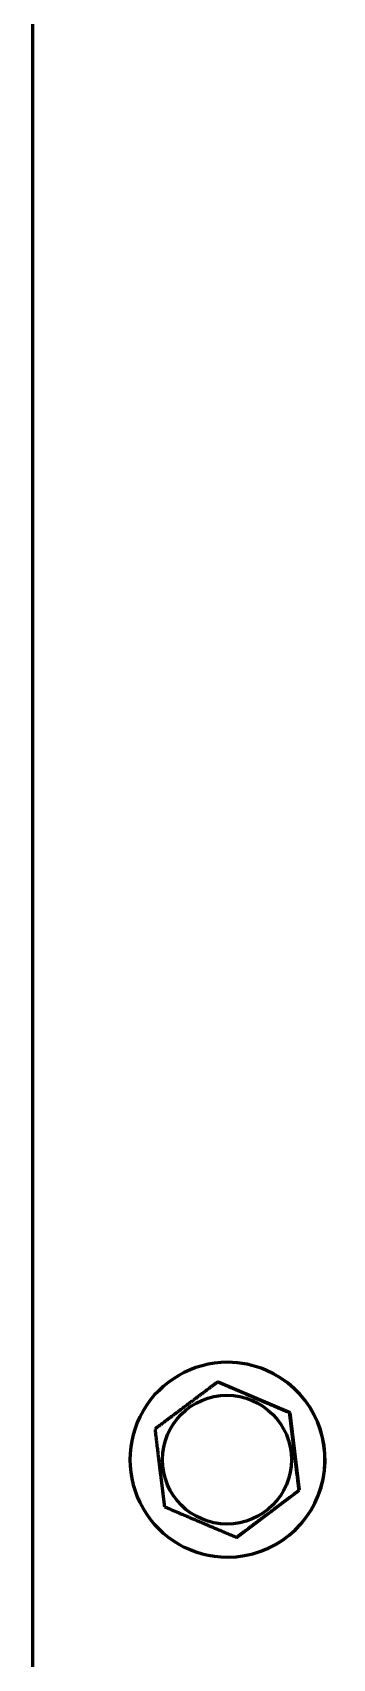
# Model space of a CAD drawing. Header units: millimetres. Extents: x 0 to 840, y 0 to 594.
# Drawn here: x 228.44 to 229.61, y 461.27 to 467.67 of the extents above; entities that cross this region are included whole.
import ezdxf

# ---------------------------------------------------------------- set-up
doc = ezdxf.new("R2010")
doc.units = ezdxf.units.MM
doc.linetypes.add('K5LT_BASIC', pattern=[0])
doc.layers.add('Системный слой', color=7, linetype='Continuous')

msp = doc.modelspace()

# ---------------------------------------------------------------- linework, layer by layer
at = {"layer": 'Системный слой', "color": 5, "linetype": 'K5LT_BASIC', "lineweight": 60, "true_color": 0x0000ff}
for p, q in [((228.43595, 479.15139), (228.43595, 447.76191)), ((229.20262, 462.43613), (229.20215, 462.43613)), ((229.16493, 462.35846), (229.16306, 462.35846)), ((229.44825, 462.23787), (229.16493, 462.35846)), ((229.44825, 462.23787), (229.44637, 462.23787)), ((229.48546, 461.9322), (229.44825, 462.23787)), ((229.23937, 461.74714), (229.48546, 461.9322)), ((229.48546, 461.9322), (229.48359, 461.9322)), ((229.23937, 461.74714), (229.23749, 461.74714)), ((229.20262, 461.66947), (229.20215, 461.66947))]:
    msp.add_line(p, q, dxfattribs=at)
for centre, start_param, end_param in [((229.20215, 462.0528), 0, 3.1415927), ((229.20215, 462.0528), 5.8807575, 6.2831853), ((229.20215, 462.0528), 3.1415927, 5.8807575), ((229.20262, 462.0528), 5.8807575, 6.2831853), ((229.20262, 462.0528), 3.1415927, 5.8807575)]:
    msp.add_ellipse(centre, major_axis=(0, 0.38333), ratio=0.9999619, start_param=start_param, end_param=end_param, dxfattribs=at)
msp.add_ellipse((229.2, 462.0528), major_axis=(0, 0.25333), ratio=0.9999619, dxfattribs=at)
for points, knots in [([(229.16306, 462.35846), (229.16079, 462.35676), (229.15769, 462.35444), (229.15379, 462.35152), (229.1514, 462.34972), (229.14921, 462.34808), (229.14643, 462.346), (229.14285, 462.34331), (229.1381, 462.33975), (229.13273, 462.33572), (229.12657, 462.3311), (229.11951, 462.3258), (229.11294, 462.32088), (229.10712, 462.3165), (229.10059, 462.3116), (229.09169, 462.30492), (229.08233, 462.29789), (229.07338, 462.29117), (229.0652, 462.28502), (229.05585, 462.278), (229.0444, 462.26939), (229.03336, 462.26108), (229.02282, 462.25316), (229.01459, 462.24696), (229.00618, 462.24063), (228.99758, 462.23416), (228.98886, 462.2276), (228.98005, 462.22096), (228.97119, 462.21428), (228.96224, 462.20754), (228.95019, 462.19845), (228.93503, 462.18703), (228.92299, 462.17795), (228.91697, 462.1734)], [0, 0, 0, 0, 0.0283077, 0.0385454, 0.0484376, 0.0579819, 0.0657177, 0.0828021, 0.1021759, 0.1243243, 0.1488641, 0.177712, 0.210787, 0.2290358, 0.2486532, 0.2901572, 0.3368212, 0.3617545, 0.3979225, 0.4353233, 0.474119, 0.5355355, 0.5679256, 0.6007297, 0.6346196, 0.6692217, 0.7045726, 0.7401289, 0.7762371, 0.8125949, 0.8495524, 0.9242691, 1, 1, 1, 1]), ([(229.3045, 462.29817), (229.29761, 462.3011), (229.28846, 462.305), (229.27709, 462.30984), (229.27039, 462.31269), (229.26375, 462.31552), (229.25721, 462.31831), (229.25076, 462.32106), (229.24236, 462.32464), (229.23413, 462.32815), (229.22609, 462.33157), (229.2172, 462.33536), (229.20792, 462.33932), (229.19539, 462.34467), (229.18124, 462.35071), (229.16956, 462.35569), (229.16306, 462.35846)], [0, 0, 0, 0, 0.1436366, 0.1907054, 0.2376479, 0.2840064, 0.3298888, 0.3749571, 0.4197551, 0.5068956, 0.5488336, 0.5901631, 0.6955198, 0.7467874, 0.8583504, 1, 1, 1, 1]), ([(229.3045, 462.29817), (229.30912, 462.2962), (229.31601, 462.29327), (229.32515, 462.28938), (229.33415, 462.28555), (229.34306, 462.28176), (229.35185, 462.27802), (229.35832, 462.27527), (229.36674, 462.27169), (229.37499, 462.26818), (229.38306, 462.26476), (229.39197, 462.26097), (229.40129, 462.25701), (229.41387, 462.25166), (229.42809, 462.24562), (229.43983, 462.24064), (229.44637, 462.23787)], [0, 0, 0, 0, 0.0960607, 0.1436366, 0.1907054, 0.2840064, 0.3298888, 0.3749571, 0.4197551, 0.5068956, 0.5488336, 0.5901631, 0.6955198, 0.7467874, 0.8583504, 1, 1, 1, 1]), ([(229.48359, 461.9322), (229.48328, 461.93463), (229.48267, 461.93959), (229.48172, 461.94725), (229.48071, 461.9554), (229.47963, 461.96412), (229.47867, 461.97182), (229.47786, 461.97842), (229.47719, 461.98378), (229.47633, 461.99073), (229.4752, 461.99991), (229.47371, 462.01205), (229.47207, 462.02531), (229.47039, 462.03904), (229.46876, 462.05237), (229.46714, 462.06561), (229.46561, 462.07816), (229.46419, 462.0898), (229.46289, 462.1005), (229.46165, 462.11073), (229.46042, 462.12083), (229.45918, 462.13108), (229.45792, 462.14151), (229.45665, 462.15204), (229.45538, 462.16264), (229.4541, 462.17328), (229.45281, 462.18398), (229.45109, 462.19835), (229.44937, 462.21274), (229.44765, 462.2271), (229.44679, 462.23429), (229.44637, 462.23787)], [0, 0, 0, 0, 0.0244244, 0.0498618, 0.076814, 0.1058071, 0.1366491, 0.1532587, 0.1711653, 0.1896229, 0.2218063, 0.2614123, 0.3086064, 0.3511487, 0.3949265, 0.437995, 0.4793366, 0.5162968, 0.5506366, 0.5828041, 0.61525, 0.6485021, 0.6822826, 0.716584, 0.751036, 0.7858838, 0.8208814, 0.856299, 0.9277262, 0.9638859, 1, 1, 1, 1]), ([(228.91697, 462.1734), (228.91725, 462.17097), (228.91785, 462.16601), (228.91876, 462.15835), (228.91973, 462.1502), (228.92078, 462.14149), (228.9217, 462.13379), (228.92249, 462.12718), (228.92313, 462.12182), (228.92397, 462.11487), (228.92507, 462.10569), (228.92653, 462.09355), (228.92813, 462.0803), (228.92979, 462.06657), (228.9314, 462.05323), (228.933, 462.03999), (228.93453, 462.02745), (228.93595, 462.0158), (228.93725, 462.0051), (228.9385, 461.99488), (228.93974, 461.98477), (228.94099, 461.97452), (228.94227, 461.96409), (228.94357, 461.95357), (228.94487, 461.94296), (228.94618, 461.93232), (228.94751, 461.92162), (228.94928, 461.90725), (228.95106, 461.89286), (228.95285, 461.8785), (228.95374, 461.87132), (228.95418, 461.86774)], [0, 0, 0, 0, 0.0244244, 0.0498618, 0.076814, 0.1058071, 0.1366491, 0.1532587, 0.1711653, 0.1896229, 0.2218063, 0.2614123, 0.3086064, 0.3511487, 0.3949265, 0.437995, 0.4793366, 0.5162968, 0.5506366, 0.5828041, 0.61525, 0.6485021, 0.6822826, 0.716584, 0.751036, 0.7858838, 0.8208814, 0.856299, 0.9277262, 0.9638859, 1, 1, 1, 1]), ([(229.23749, 461.74714), (229.23975, 461.74884), (229.24282, 461.75116), (229.2467, 461.75408), (229.24908, 461.75588), (229.25126, 461.75752), (229.25402, 461.75961), (229.25758, 461.76229), (229.26231, 461.76586), (229.26765, 461.76988), (229.27378, 461.7745), (229.28081, 461.7798), (229.28735, 461.78473), (229.29315, 461.7891), (229.29966, 461.794), (229.30653, 461.79918), (229.31381, 461.80466), (229.31972, 461.80912), (229.32678, 461.81443), (229.33495, 461.82058), (229.34681, 461.8295), (229.36096, 461.84014), (229.37473, 461.8505), (229.38557, 461.85864), (229.39399, 461.86497), (229.40261, 461.87144), (229.41135, 461.87801), (229.42019, 461.88464), (229.42908, 461.89132), (229.43807, 461.89806), (229.45017, 461.90715), (229.46541, 461.91858), (229.47752, 461.92766), (229.48359, 461.9322)], [0, 0, 0, 0, 0.0283077, 0.0385454, 0.0484376, 0.0579819, 0.0657177, 0.0828021, 0.1021759, 0.1243243, 0.1488641, 0.177712, 0.210787, 0.2290358, 0.2486532, 0.2901572, 0.3126413, 0.3368212, 0.3617545, 0.3979225, 0.4353233, 0.5044558, 0.5679256, 0.6007297, 0.6346196, 0.6692217, 0.7045726, 0.7401289, 0.7762371, 0.8125949, 0.8495524, 0.9242691, 1, 1, 1, 1]), ([(228.95418, 461.86774), (228.96003, 461.86524), (228.96929, 461.86129), (228.9871, 461.85369), (229.00166, 461.84748), (229.01544, 461.8416), (229.02351, 461.83816), (229.0322, 461.83446), (229.04298, 461.82986), (229.05556, 461.8245), (229.06969, 461.81848), (229.08238, 461.81308), (229.09329, 461.80844), (229.10468, 461.80359), (229.11536, 461.79904), (229.12562, 461.79468), (229.13314, 461.79148), (229.14057, 461.78832), (229.14784, 461.78523), (229.15497, 461.78219), (229.16643, 461.77732), (229.17799, 461.77241), (229.19065, 461.76703), (229.19995, 461.76308), (229.21008, 461.75878), (229.21895, 461.75501), (229.22808, 461.75113), (229.23389, 461.74867), (229.23749, 461.74714)], [0, 0, 0, 0, 0.0637266, 0.1005475, 0.19202, 0.2194195, 0.2468776, 0.2775102, 0.3112057, 0.3604064, 0.4096962, 0.4590983, 0.4929606, 0.5235454, 0.5778629, 0.6043969, 0.6306727, 0.6564801, 0.6820713, 0.7069533, 0.7313918, 0.8026879, 0.8290032, 0.8657106, 0.9016918, 0.9372579, 0.9609064, 1, 1, 1, 1])]:
    msp.add_open_spline(points, degree=3, knots=knots, dxfattribs=at)

doc.saveas('drawing.dxf')
